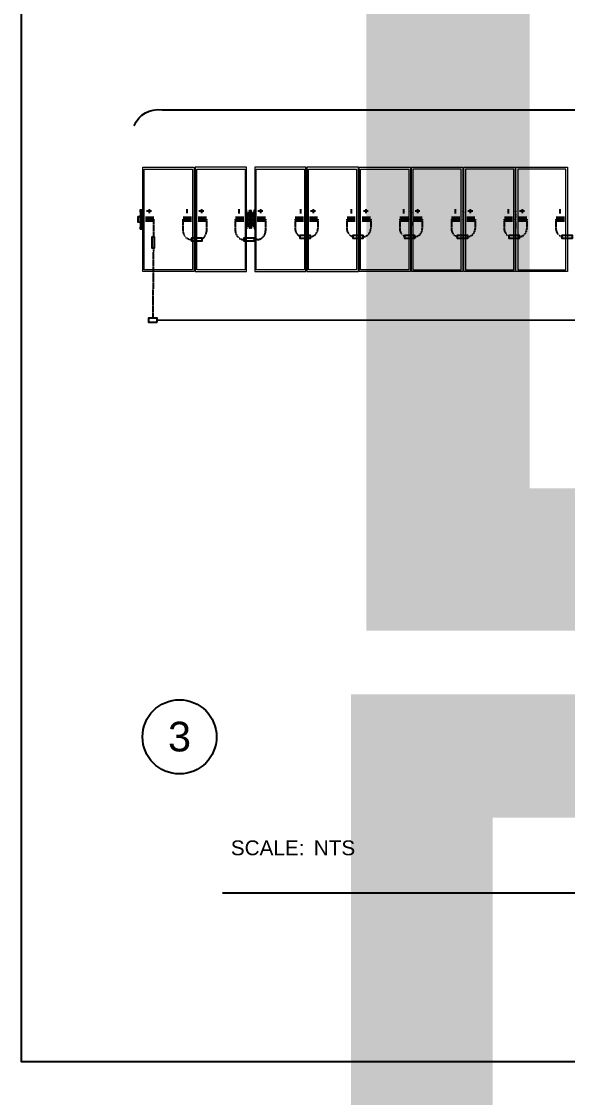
# Model space of a CAD drawing. Header units: feet. Extents: x -327 to 55127, y -297 to 4121.
# Drawn here: x 0 to 475, y 638 to 1574 of the extents above; entities that cross this region are included whole.
import ezdxf
from ezdxf.enums import TextEntityAlignment as Align
from ezdxf.lldxf.tags import DXFTag

# ---------------------------------------------------------------- set-up
doc = ezdxf.new("R2018")
doc.units = ezdxf.units.FT
doc.header["$MEASUREMENT"] = 0
doc.linetypes.add('HIDDEN', pattern=[0.375, 0.25, -0.125])
for name, color, linetype in [('E-DC HARNESS-POS', 10, 'DC HARNESS CABLE'), ('E-HARN-COMP', 8, 'Continuous'), ('E-TRNK-CABL-NEG', 6, 'HIDDEN'), ('E-TRUNK-CABLE-POS', 6, 'HIDDEN'), ('G-ANNO-TEXT', 1, 'Continuous'), ('Polarity-Text', 7, 'Continuous')]:
    doc.layers.add(name, color=color, linetype=linetype)
doc.styles.add('NEI-A', font='arial.ttf')
doc.styles.get("Standard").update_dxf_attribs({"font": 'arial.ttf'})
tags = doc.linetypes.add('DC HARNESS CABLE', pattern='A,0.5,-0.2,["DH",Standard,S=0.1,R=0,X=-0.1,Y=-0.05],-0.2', length=0.9).pattern_tags.tags
tags[6] = DXFTag(74, 10)

# ---------------------------------------------------------------- blocks, each defined once
blk = doc.blocks.new('A$Cc93f9aa1')
at = {"lineweight": 5}
for points in [[(0.0233, 0.4666), (0.2533, 0.4666), (0.2533, 0), (0.0233, 0)], [(0.2467, 0.4583), (0.2467, 0.0067), (0.03, 0.0067), (0.03, 0.4583)], [(0.4883, 0.4666), (0.2583, 0.4666), (0.2583, 0), (0.4883, 0)], [(0.4816, 0.4583), (0.4816, 0.0067), (0.265, 0.0067), (0.265, 0.4583)], [(0.525, 0.4666), (0.525, 0), (0.755, 0), (0.755, 0.4666)], [(0.5316, 0.4583), (0.7483, 0.4583), (0.7483, 0.0067), (0.5316, 0.0067)], [(0.7583, 0), (0.99, 0), (0.99, 0.4666), (0.7583, 0.4666)], [(0.7666, 0.0067), (0.7666, 0.4583), (0.9816, 0.4583), (0.9816, 0.0067)], [(1.2233, 0), (0.9933, 0), (0.9933, 0.4666), (1.2233, 0.4666)], [(1, 0.0067), (1, 0.4583), (1.2166, 0.4583), (1.2166, 0.0067)], [(1.4583, 0), (1.2283, 0), (1.2283, 0.4666), (1.4583, 0.4666)], [(1.4516, 0.4583), (1.2349, 0.4583), (1.2349, 0.0067), (1.4516, 0.0067)], [(1.4633, 0.4666), (1.6933, 0.4666), (1.6933, 0), (1.4633, 0)], [(1.6866, 0.4583), (1.4699, 0.4583), (1.4699, 0.0067), (1.6866, 0.0067)], [(1.6966, 0.4666), (1.9283, 0.4666), (1.9283, 0), (1.6966, 0)], [(1.9199, 0.4583), (1.7049, 0.4583), (1.7049, 0.0067), (1.9199, 0.0067)], [(0.02, 0.2433), (0.0183, 0.2433), (0.0183, 0.245), (0.02, 0.245)], [(0.4916, 0.2483), (0.49, 0.2467), (0.4916, 0.245), (0.4933, 0.2467)], [(0.4916, 0.2483), (0.49, 0.2483), (0.49, 0.2467), (0.49, 0.245), (0.4916, 0.245), (0.4933, 0.245), (0.4933, 0.2467), (0.4933, 0.2483)], [(0.4933, 0.2467), (0.4916, 0.2467)], [(0.4983, 0.2483), (0.4966, 0.25), (0.4983, 0.2483), (0.5, 0.2483)], [(0.5033, 0.2617), (0.5016, 0.2617)], [(0.5033, 0.2183), (0.5033, 0.2467), (0.5016, 0.2467), (0.5016, 0.2183)], [(0.5066, 0.2467), (0.5066, 0.2183), (0.5083, 0.2183), (0.5083, 0.2467)], [(0.51, 0.2617), (0.5083, 0.2617)], [(0.5116, 0.2667), (0.51, 0.2667), (0.51, 0.2583), (0.5116, 0.2583)], [(0.52, 0.245), (0.5216, 0.245), (0.5216, 0.2467), (0.5216, 0.2483), (0.52, 0.2483), (0.5183, 0.2483), (0.5183, 0.2467), (0.5183, 0.245)], [(0.52, 0.2483), (0.5183, 0.2467), (0.52, 0.245), (0.5216, 0.2467)], [(0.5216, 0.2467), (0.52, 0.2467)], [(0.5216, 0.2467), (0.52, 0.2467)], [(0.525, 0.245), (0.5233, 0.245)], [(0.9916, 0.275), (0.9916, 0.2733)], [(0.01, 0.22), (0.0117, 0.22), (0.0083, 0.22)], [(0.0133, 0.23), (0.015, 0.23), (0.0167, 0.22), (0.015, 0.22)], [(0.49, 0.235), (0.4883, 0.235)], [(0.49, 0.23), (0.4883, 0.23)], [(0.4916, 0.22), (0.49, 0.2183), (0.4916, 0.2167), (0.4933, 0.2183)], [(0.4916, 0.22), (0.49, 0.22), (0.49, 0.2183), (0.49, 0.2167), (0.4916, 0.2167), (0.4933, 0.2167), (0.4933, 0.2183), (0.4933, 0.22)], [(0.4933, 0.2183), (0.4916, 0.2183)], [(0.4933, 0.2183), (0.4916, 0.2183)], [(0.5016, 0.2367), (0.5, 0.2367)], [(0.5, 0.2267), (0.5, 0.23)], [(0.5033, 0.2033), (0.5016, 0.2033)], [(0.5033, 0.1967), (0.505, 0.1967), (0.505, 0.1983), (0.505, 0.2183), (0.5033, 0.2183)], [(0.505, 0.195), (0.5033, 0.195)], [(0.5083, 0.1967), (0.5066, 0.1967)], [(0.5083, 0.195), (0.5066, 0.195)], [(0.5116, 0.235), (0.51, 0.235), (0.51, 0.2383), (0.51, 0.2367), (0.5083, 0.2367), (0.51, 0.2367), (0.51, 0.235)], [(0.51, 0.2033), (0.5083, 0.2033)], [(0.5116, 0.2167), (0.51, 0.2167)], [(0.52, 0.22), (0.5183, 0.2183), (0.52, 0.2167), (0.5216, 0.2183)], [(0.5216, 0.2183), (0.52, 0.2183)], [(0.5216, 0.2183), (0.52, 0.2183)], [(0.5233, 0.2), (0.5216, 0.2), (0.5216, 0.2017), (0.5216, 0.2)], [(0.525, 0.235), (0.5233, 0.235)], [(0.5233, 0.23), (0.525, 0.23)], [(0.5233, 0.22), (0.525, 0.22)], [(0.7566, 0.235), (0.7566, 0.2333), (0.7583, 0.2333), (0.7583, 0.2317), (0.7566, 0.2317), (0.755, 0.2317), (0.755, 0.2333)], [(0.99, 0.235), (0.9916, 0.235), (0.9916, 0.2333), (0.9933, 0.2333), (0.9933, 0.2317), (0.9916, 0.2317), (0.99, 0.2317), (0.99, 0.2333)], [(1.225, 0.235), (1.2266, 0.235), (1.2266, 0.2317), (1.2233, 0.2317), (1.2233, 0.2333), (1.225, 0.2333)], [(1.4599, 0.235), (1.4616, 0.2333), (1.4616, 0.2317), (1.4583, 0.2317), (1.4583, 0.2333), (1.4599, 0.2333)], [(1.6949, 0.235), (1.6949, 0.2333), (1.6966, 0.2333), (1.6966, 0.2317), (1.6949, 0.2317), (1.6933, 0.2317), (1.6933, 0.2333)]]:
    blk.add_lwpolyline(points, close=True, dxfattribs=at)
for points in [[(0, 0.245), (0, 0.22)], [(0.0017, 0.2467), (0.005, 0.2467), (0.01, 0.2467), (0.0083, 0.2467), (0.01, 0.2467)], [(0.0017, 0.245), (0.0033, 0.245)], [(0.0033, 0.2383), (0.0033, 0.2433), (0.0033, 0.2233), (0.0033, 0.2283), (0.0033, 0.2267)], [(0.0067, 0.2433), (0.005, 0.2433), (0.005, 0.245), (0.0067, 0.245), (0.0067, 0.2467), (0.0083, 0.2467), (0.01, 0.2467), (0.0117, 0.2467), (0.0083, 0.2467), (0.0083, 0.245), (0.0067, 0.245), (0.005, 0.245), (0.005, 0.2433)], [(0.005, 0.245), (0.0067, 0.245)], [(0.0133, 0.2467), (0.0117, 0.2467), (0.01, 0.2467), (0.01, 0.245), (0.0083, 0.245), (0.0067, 0.245), (0.0083, 0.245), (0.0117, 0.245), (0.01, 0.245)], [(0.0083, 0.2467), (0.0083, 0.245)], [(0.0217, 0.27), (0.0217, 0.2733), (0.02, 0.27), (0.02, 0.2717), (0.0183, 0.2717), (0.0183, 0.2683), (0.0117, 0.2683), (0.0117, 0.2767), (0.0133, 0.2767)], [(0.0117, 0.2767), (0.0233, 0.2767)], [(0.0117, 0.25), (0.0117, 0.2467), (0.015, 0.2467), (0.015, 0.245), (0.0167, 0.245), (0.0183, 0.245), (0.0183, 0.2533), (0.0167, 0.25), (0.02, 0.2667), (0.02, 0.265), (0.0183, 0.265), (0.0117, 0.265), (0.0117, 0.2683)], [(0.0117, 0.265), (0.0117, 0.25), (0.015, 0.25), (0.015, 0.2467), (0.0167, 0.2467)], [(0.0117, 0.2467), (0.0117, 0.245), (0.0117, 0.2183)], [(0.0133, 0.245), (0.0117, 0.245), (0.0117, 0.2417), (0.0117, 0.2233), (0.0117, 0.22), (0.0133, 0.22)], [(0.0183, 0.2733), (0.0167, 0.2733), (0.0133, 0.2733), (0.015, 0.2733)], [(0.0167, 0.2717), (0.0133, 0.2717)], [(0.015, 0.245), (0.0133, 0.235), (0.0133, 0.2317)], [(0.0233, 0.2433), (0.02, 0.2433), (0.0217, 0.2433), (0.02, 0.2433), (0.0167, 0.235), (0.015, 0.235), (0.0133, 0.235)], [(0.015, 0.2317), (0.015, 0.235), (0.0167, 0.245), (0.0167, 0.2467), (0.0167, 0.25), (0.015, 0.25), (0.0183, 0.265)], [(0.0183, 0.25), (0.0167, 0.25), (0.015, 0.25)], [(0.015, 0.235), (0.0167, 0.235), (0.02, 0.2433), (0.02, 0.245), (0.02, 0.2433)], [(0.02, 0.255), (0.0183, 0.255), (0.0183, 0.2533), (0.02, 0.27), (0.02, 0.2683), (0.02, 0.265)], [(0.02, 0.2683), (0.0183, 0.2683)], [(0.0183, 0.2433), (0.02, 0.245), (0.0183, 0.245), (0.02, 0.245), (0.02, 0.2467)], [(0.0233, 0.2467), (0.02, 0.2467), (0.02, 0.255), (0.0217, 0.2733), (0.0233, 0.2733), (0.0233, 0.2717)], [(0.0233, 0.245), (0.02, 0.245), (0.0217, 0.245)], [(0.0217, 0.2733), (0.0217, 0.275), (0.0217, 0.2733)], [(0.0217, 0.2683), (0.0217, 0.2667)], [(0.4866, 0.255), (0.4866, 0.255)], [(0.4966, 0.255), (0.495, 0.255), (0.4933, 0.2533), (0.4933, 0.2517), (0.49, 0.2517), (0.49, 0.255), (0.4933, 0.255), (0.4883, 0.265), (0.49, 0.265), (0.4883, 0.2667), (0.49, 0.2667), (0.49, 0.27), (0.49, 0.275), (0.4883, 0.275)], [(0.4883, 0.255), (0.4883, 0.2567)], [(0.49, 0.255), (0.4883, 0.255), (0.4883, 0.2533), (0.4883, 0.255), (0.4883, 0.2533), (0.4883, 0.2517), (0.49, 0.2517), (0.49, 0.25), (0.4883, 0.25), (0.4883, 0.215), (0.49, 0.215), (0.49, 0.2133), (0.4933, 0.2133), (0.4933, 0.2117), (0.4933, 0.21), (0.495, 0.21), (0.49, 0.2), (0.4883, 0.2), (0.49, 0.2017)], [(0.4883, 0.25), (0.4883, 0.2517)], [(0.4883, 0.245), (0.49, 0.245)], [(0.49, 0.27), (0.49, 0.27)], [(0.49, 0.2667), (0.49, 0.2667)], [(0.49, 0.265), (0.495, 0.255), (0.4933, 0.255), (0.4933, 0.2533)], [(0.495, 0.245), (0.5, 0.245), (0.4983, 0.2467), (0.495, 0.2467), (0.4933, 0.2467), (0.4916, 0.2467), (0.4933, 0.2467), (0.4916, 0.2467), (0.4933, 0.2467), (0.4916, 0.2467), (0.4933, 0.2467), (0.4916, 0.2467), (0.4916, 0.245), (0.4933, 0.245), (0.4933, 0.2483), (0.4916, 0.2483), (0.4916, 0.2467)], [(0.4933, 0.215), (0.495, 0.215), (0.495, 0.2517), (0.4933, 0.2517), (0.495, 0.2517), (0.495, 0.255)], [(0.4933, 0.2517), (0.4933, 0.2517)], [(0.495, 0.2517), (0.495, 0.2517)], [(0.5, 0.2483), (0.4983, 0.2483), (0.4966, 0.25), (0.4983, 0.25), (0.4983, 0.2483), (0.5, 0.2483), (0.495, 0.2483)], [(0.4966, 0.2517), (0.4966, 0.25), (0.4966, 0.2617), (0.4966, 0.2667), (0.4966, 0.2583), (0.5, 0.2583), (0.5, 0.2667), (0.4983, 0.2667)], [(0.4966, 0.26), (0.4966, 0.25)], [(0.4966, 0.26), (0.4966, 0.26)], [(0.4966, 0.2583), (0.4966, 0.2567), (0.4966, 0.255), (0.5, 0.255), (0.5, 0.2583)], [(0.4966, 0.2567), (0.4966, 0.2517), (0.4966, 0.25), (0.5, 0.25), (0.5, 0.255)], [(0.4983, 0.2667), (0.4983, 0.2667)], [(0.5, 0.2717), (0.5, 0.2733), (0.5, 0.27), (0.5016, 0.27), (0.5033, 0.27), (0.5033, 0.2683), (0.505, 0.2683), (0.505, 0.2667)], [(0.5083, 0.2733), (0.5066, 0.2733), (0.5016, 0.2733), (0.5, 0.2733), (0.5016, 0.2733)], [(0.5033, 0.2717), (0.5016, 0.2717), (0.5, 0.2717), (0.5016, 0.2717), (0.5033, 0.27), (0.505, 0.27), (0.5033, 0.27), (0.505, 0.27), (0.5066, 0.27), (0.5083, 0.27), (0.5066, 0.27), (0.5083, 0.2717), (0.51, 0.2717), (0.5083, 0.2717), (0.5066, 0.2717)], [(0.5, 0.27), (0.5, 0.2617), (0.5, 0.2383), (0.5016, 0.2383)], [(0.5016, 0.27), (0.5, 0.27), (0.5016, 0.27), (0.5033, 0.27), (0.5016, 0.27), (0.5016, 0.2683), (0.5033, 0.2683), (0.505, 0.2683), (0.5066, 0.2683), (0.5083, 0.2683), (0.51, 0.2683)], [(0.5, 0.2667), (0.5016, 0.2667)], [(0.5016, 0.27), (0.5016, 0.27)], [(0.5016, 0.2467), (0.5016, 0.2683), (0.5033, 0.2683), (0.5033, 0.2467), (0.505, 0.2467), (0.505, 0.2183), (0.5066, 0.2183), (0.5066, 0.1967), (0.5083, 0.1967), (0.5083, 0.2183)], [(0.5033, 0.2667), (0.505, 0.2667), (0.505, 0.2467), (0.5066, 0.2467), (0.5066, 0.2683), (0.5083, 0.2683), (0.5083, 0.27), (0.51, 0.27), (0.51, 0.2733), (0.5083, 0.2733), (0.5083, 0.2717)], [(0.505, 0.27), (0.5066, 0.27), (0.5066, 0.2683), (0.5083, 0.2683), (0.5083, 0.2467)], [(0.5066, 0.27), (0.5083, 0.27), (0.51, 0.27), (0.5083, 0.27), (0.51, 0.27), (0.5116, 0.27)], [(0.5066, 0.2667), (0.5083, 0.2667)], [(0.5083, 0.2383), (0.51, 0.2383), (0.51, 0.2617), (0.51, 0.27)], [(0.51, 0.2667), (0.5116, 0.2667), (0.5133, 0.2617), (0.5133, 0.25), (0.5133, 0.2517)], [(0.51, 0.2483), (0.5116, 0.25), (0.5116, 0.2483), (0.5133, 0.25), (0.5133, 0.26)], [(0.51, 0.2583), (0.51, 0.255), (0.5116, 0.255), (0.5116, 0.2567), (0.5133, 0.2517), (0.5116, 0.25), (0.51, 0.25), (0.51, 0.255)], [(0.515, 0.25), (0.5133, 0.25), (0.5116, 0.2483), (0.5133, 0.2483), (0.5116, 0.2483), (0.51, 0.2483), (0.5116, 0.2483), (0.51, 0.2483), (0.51, 0.2467)], [(0.51, 0.245), (0.5166, 0.245)], [(0.5116, 0.2667), (0.5116, 0.2667)], [(0.52, 0.2617), (0.5133, 0.2583), (0.5133, 0.2567)], [(0.5133, 0.26), (0.5133, 0.26)], [(0.5183, 0.2583), (0.5133, 0.2533)], [(0.5183, 0.2133), (0.5216, 0.2133), (0.5216, 0.2117), (0.5233, 0.21), (0.5233, 0.2117), (0.525, 0.2117), (0.5233, 0.2117), (0.5233, 0.2133), (0.5216, 0.2133), (0.5216, 0.215), (0.5233, 0.215), (0.5233, 0.25), (0.5216, 0.25), (0.5216, 0.2517), (0.5216, 0.2533), (0.5233, 0.255), (0.5233, 0.2533), (0.525, 0.255), (0.5233, 0.2533), (0.5233, 0.2517), (0.5183, 0.2517), (0.5183, 0.2533), (0.5166, 0.2533), (0.515, 0.2517), (0.5133, 0.2517), (0.5183, 0.255), (0.5166, 0.2533), (0.5166, 0.2517), (0.5183, 0.2517), (0.5166, 0.2517), (0.5166, 0.215), (0.5183, 0.215)], [(0.5216, 0.265), (0.5183, 0.255), (0.52, 0.255), (0.5183, 0.2533), (0.5183, 0.255), (0.52, 0.255)], [(0.5216, 0.245), (0.52, 0.245), (0.5216, 0.2467), (0.5216, 0.2483), (0.5183, 0.2483), (0.5183, 0.2467), (0.52, 0.245)], [(0.5183, 0.2467), (0.52, 0.2467)], [(0.5233, 0.2567), (0.5233, 0.255), (0.52, 0.255), (0.5233, 0.265), (0.5216, 0.265), (0.5216, 0.2633), (0.5216, 0.265), (0.5233, 0.265), (0.525, 0.2667)], [(0.52, 0.2483), (0.5216, 0.2483)], [(0.52, 0.2467), (0.5216, 0.2467)], [(0.52, 0.2467), (0.5216, 0.2467)], [(0.52, 0.2467), (0.5216, 0.2467)], [(0.52, 0.2467), (0.5216, 0.2467)], [(0.52, 0.2467), (0.5216, 0.2467)], [(0.5216, 0.2633), (0.5216, 0.2667), (0.5233, 0.2667), (0.5233, 0.27), (0.5233, 0.275), (0.525, 0.275)], [(0.5233, 0.27), (0.5233, 0.27)], [(0.5233, 0.2667), (0.5233, 0.2667)], [(0.5233, 0.2517), (0.5233, 0.25)], [(0.525, 0.2467), (0.5233, 0.2467)], [(0.755, 0.2767), (0.7583, 0.2767)], [(0.755, 0.2467), (0.7583, 0.2467)], [(0.755, 0.245), (0.7583, 0.245), (0.76, 0.245)], [(0.7583, 0.245), (0.7583, 0.2433), (0.755, 0.2433)], [(0.7566, 0.27), (0.7566, 0.2733), (0.7566, 0.275), (0.7566, 0.2733), (0.7566, 0.2717), (0.7583, 0.2717), (0.7583, 0.27), (0.7583, 0.2683)], [(0.7566, 0.275), (0.7583, 0.275)], [(0.76, 0.255), (0.7583, 0.255), (0.7583, 0.2633), (0.7566, 0.2733)], [(0.76, 0.2467), (0.7583, 0.2467), (0.7583, 0.255)], [(0.99, 0.2767), (0.9933, 0.2767)], [(0.99, 0.2733), (0.99, 0.27)], [(0.99, 0.2467), (0.9933, 0.2467)], [(0.99, 0.245), (0.9933, 0.245), (0.995, 0.245)], [(0.9933, 0.245), (0.9933, 0.2433), (0.99, 0.2433)], [(0.995, 0.255), (0.9933, 0.255), (0.9933, 0.2567), (0.9916, 0.2633), (0.9916, 0.2733), (0.9916, 0.27), (0.9933, 0.2683)], [(0.995, 0.2467), (0.9933, 0.2467), (0.9933, 0.255)], [(1.2233, 0.2767), (1.2283, 0.2767)], [(1.2233, 0.2467), (1.2283, 0.2467)], [(1.2233, 0.245), (1.2283, 0.245), (1.2299, 0.245)], [(1.2233, 0.2433), (1.2266, 0.2433), (1.2283, 0.2433), (1.2283, 0.245)], [(1.225, 0.27), (1.225, 0.2733), (1.225, 0.275), (1.225, 0.2733), (1.2266, 0.2733), (1.2266, 0.27), (1.2283, 0.2683)], [(1.225, 0.275), (1.2266, 0.275)], [(1.2299, 0.255), (1.2283, 0.255), (1.2266, 0.2567), (1.2266, 0.2633), (1.225, 0.2733)], [(1.2299, 0.2467), (1.2283, 0.2467), (1.2283, 0.255)], [(1.4583, 0.2767), (1.4633, 0.2767)], [(1.4583, 0.2467), (1.4616, 0.2467)], [(1.4583, 0.245), (1.4616, 0.245), (1.4633, 0.245)], [(1.4583, 0.2433), (1.4616, 0.2433), (1.4633, 0.2433)], [(1.4616, 0.2683), (1.4616, 0.27), (1.4616, 0.2733), (1.4599, 0.2733), (1.4599, 0.275), (1.4616, 0.275)], [(1.4599, 0.275), (1.4599, 0.2733), (1.4599, 0.27)], [(1.4633, 0.255), (1.4616, 0.255), (1.4616, 0.2633), (1.4599, 0.2733)], [(1.4633, 0.2467), (1.4616, 0.2467), (1.4616, 0.255)], [(1.4616, 0.2433), (1.4616, 0.245)], [(1.6933, 0.2767), (1.6966, 0.2767)], [(1.6933, 0.2467), (1.6966, 0.2467)], [(1.6933, 0.245), (1.6966, 0.245), (1.6983, 0.245)], [(1.6966, 0.245), (1.6966, 0.2433), (1.6933, 0.2433)], [(1.6949, 0.2733), (1.6949, 0.275), (1.6949, 0.2733)], [(1.6966, 0.2683), (1.6966, 0.27), (1.6966, 0.2717), (1.6949, 0.2717), (1.6949, 0.2733), (1.6949, 0.27)], [(1.6983, 0.255), (1.6966, 0.255), (1.6966, 0.2567), (1.6949, 0.2633), (1.6949, 0.2733)], [(1.6983, 0.2467), (1.6966, 0.2467), (1.6966, 0.255)], [(0.0067, 0.2217), (0.005, 0.2217), (0.005, 0.22), (0.0067, 0.22), (0.0083, 0.2183), (0.0117, 0.2183), (0.01, 0.2183), (0.005, 0.2183), (0.0017, 0.2183)], [(0.0017, 0.22), (0.0033, 0.22)], [(0.005, 0.2383), (0.0033, 0.2383), (0.0033, 0.2283)], [(0.0033, 0.2367), (0.0033, 0.2383), (0.0033, 0.2367)], [(0.005, 0.2217), (0.005, 0.22), (0.0067, 0.22), (0.0083, 0.22), (0.0083, 0.2183), (0.0083, 0.22), (0.01, 0.22), (0.0083, 0.22), (0.0067, 0.22), (0.005, 0.22)], [(0.0133, 0.2183), (0.0117, 0.2183), (0.01, 0.22), (0.0083, 0.22)], [(0.0117, 0.1967), (0.0117, 0.2), (0.0183, 0.2), (0.02, 0.2), (0.0167, 0.215), (0.0167, 0.2167), (0.015, 0.2167), (0.0167, 0.2167), (0.0167, 0.215), (0.0167, 0.22), (0.0167, 0.2183), (0.015, 0.2183), (0.015, 0.22)], [(0.0117, 0.2167), (0.0117, 0.2183), (0.015, 0.2183), (0.015, 0.2167)], [(0.0183, 0.2), (0.015, 0.2167), (0.0117, 0.2167), (0.0117, 0.2)], [(0.0133, 0.1883), (0.0117, 0.1883), (0.0117, 0.1967), (0.0183, 0.1967), (0.0183, 0.195), (0.02, 0.195), (0.0217, 0.1917), (0.0217, 0.19)], [(0.0133, 0.1933), (0.0167, 0.1933)], [(0.02, 0.2233), (0.0167, 0.2317), (0.0167, 0.235), (0.015, 0.2333), (0.015, 0.2317), (0.0167, 0.23), (0.015, 0.23), (0.0167, 0.23), (0.02, 0.2217), (0.0217, 0.2217), (0.02, 0.2217), (0.02, 0.22), (0.0183, 0.2217)], [(0.0217, 0.1917), (0.02, 0.21), (0.02, 0.2117), (0.0183, 0.2117), (0.0183, 0.22), (0.0167, 0.22), (0.0183, 0.22), (0.0183, 0.2217), (0.02, 0.2217), (0.0233, 0.2217)], [(0.02, 0.1967), (0.02, 0.195), (0.0183, 0.2117), (0.0167, 0.215), (0.0183, 0.215)], [(0.0233, 0.22), (0.02, 0.22), (0.0217, 0.22), (0.02, 0.22), (0.02, 0.2217), (0.02, 0.22), (0.0183, 0.22), (0.02, 0.22), (0.02, 0.2183), (0.02, 0.21)], [(0.02, 0.22), (0.0183, 0.22)], [(0.02, 0.2), (0.02, 0.1967), (0.0183, 0.1967)], [(0.0233, 0.2317), (0.02, 0.2317), (0.02, 0.2333), (0.0217, 0.2333), (0.0217, 0.235), (0.0233, 0.2333)], [(0.0233, 0.2183), (0.02, 0.2183)], [(0.0217, 0.1983), (0.0217, 0.1967)], [(0.0217, 0.195), (0.0217, 0.1917), (0.0233, 0.1917)], [(0.0233, 0.1933), (0.0233, 0.1917), (0.0217, 0.1917), (0.0217, 0.19), (0.0233, 0.19)], [(0.4866, 0.21), (0.4866, 0.21)], [(0.4883, 0.22), (0.49, 0.22)], [(0.4883, 0.2133), (0.4883, 0.215)], [(0.4883, 0.21), (0.4883, 0.2117), (0.4883, 0.2133), (0.49, 0.2133), (0.49, 0.21), (0.4933, 0.21), (0.4883, 0.2)], [(0.49, 0.21), (0.49, 0.2117), (0.4883, 0.2117)], [(0.49, 0.1967), (0.49, 0.1983), (0.4883, 0.1983)], [(0.49, 0.195), (0.49, 0.19), (0.4883, 0.19)], [(0.49, 0.1983), (0.49, 0.1983)], [(0.4933, 0.22), (0.4916, 0.22)], [(0.4916, 0.2183), (0.4916, 0.22)], [(0.4916, 0.2183), (0.4933, 0.2183)], [(0.4916, 0.2183), (0.4933, 0.2183)], [(0.4916, 0.2183), (0.4933, 0.2183)], [(0.4916, 0.2183), (0.4933, 0.2183)], [(0.4916, 0.2183), (0.4916, 0.2167), (0.4933, 0.2167)], [(0.4916, 0.2183), (0.4933, 0.2183)], [(0.4933, 0.2183), (0.4933, 0.22)], [(0.4933, 0.2183), (0.4933, 0.2167)], [(0.4933, 0.215), (0.4933, 0.215)], [(0.4933, 0.2117), (0.495, 0.2117), (0.495, 0.21), (0.495, 0.2133), (0.4933, 0.2133)], [(0.5016, 0.23), (0.5, 0.23), (0.5016, 0.23), (0.5, 0.23), (0.5016, 0.23), (0.495, 0.23), (0.495, 0.235), (0.5016, 0.235), (0.5, 0.235), (0.5, 0.2367), (0.5, 0.2383), (0.5, 0.235)], [(0.495, 0.235), (0.4966, 0.235)], [(0.495, 0.2183), (0.4983, 0.2183), (0.5, 0.22), (0.495, 0.22)], [(0.5, 0.2167), (0.4983, 0.2167), (0.4966, 0.215), (0.4983, 0.2167), (0.4983, 0.215), (0.4966, 0.215), (0.4983, 0.2167), (0.5, 0.2167), (0.4983, 0.2167), (0.5, 0.2167), (0.495, 0.2167)], [(0.495, 0.215), (0.495, 0.215)], [(0.495, 0.21), (0.4966, 0.21)], [(0.4966, 0.2133), (0.4966, 0.215), (0.4966, 0.1983), (0.4966, 0.2067), (0.5, 0.2067), (0.5, 0.21)], [(0.4966, 0.2083), (0.4966, 0.215), (0.5, 0.215), (0.5, 0.2117), (0.5, 0.21), (0.4966, 0.21), (0.4966, 0.2083), (0.4966, 0.2067)], [(0.4966, 0.205), (0.4966, 0.215)], [(0.4966, 0.205), (0.4966, 0.205)], [(0.4983, 0.1983), (0.5, 0.1983), (0.5, 0.2067)], [(0.5016, 0.2267), (0.5, 0.2267), (0.5, 0.2033), (0.5, 0.195)], [(0.5, 0.1983), (0.5016, 0.1983)], [(0.5083, 0.1933), (0.51, 0.1933), (0.5083, 0.1933), (0.5033, 0.1933), (0.5, 0.1933), (0.5016, 0.1933), (0.5016, 0.195), (0.5016, 0.1967), (0.5, 0.195), (0.5016, 0.195)], [(0.5016, 0.1967), (0.5016, 0.195), (0.5, 0.195), (0.5, 0.1933)], [(0.5, 0.1933), (0.5016, 0.1933), (0.5, 0.1933)], [(0.5066, 0.195), (0.5066, 0.1967), (0.505, 0.1967), (0.5033, 0.1967), (0.5016, 0.1967), (0.5016, 0.2183)], [(0.505, 0.1933), (0.5033, 0.1933), (0.5016, 0.1933), (0.5033, 0.195), (0.505, 0.195), (0.5033, 0.195), (0.5033, 0.1967)], [(0.5016, 0.195), (0.5033, 0.195), (0.5016, 0.195)], [(0.5033, 0.1983), (0.505, 0.1983)], [(0.5066, 0.1983), (0.5083, 0.1983)], [(0.5083, 0.1967), (0.51, 0.195), (0.51, 0.1933), (0.5083, 0.1933), (0.5066, 0.195), (0.5083, 0.195), (0.5083, 0.1967), (0.5083, 0.195), (0.51, 0.195), (0.5083, 0.195), (0.5083, 0.1933), (0.51, 0.1933)], [(0.5066, 0.195), (0.5083, 0.195), (0.5066, 0.195)], [(0.5083, 0.235), (0.5166, 0.235), (0.5166, 0.23), (0.5083, 0.23), (0.51, 0.23), (0.5116, 0.23), (0.51, 0.23)], [(0.5083, 0.23), (0.51, 0.23), (0.51, 0.2267), (0.51, 0.23), (0.5116, 0.23)], [(0.5083, 0.2267), (0.51, 0.2267)], [(0.51, 0.2033), (0.51, 0.2267)], [(0.5166, 0.22), (0.51, 0.22)], [(0.5133, 0.2133), (0.5133, 0.215), (0.51, 0.215), (0.51, 0.2117), (0.51, 0.21), (0.5116, 0.21), (0.5116, 0.2083), (0.5133, 0.2133), (0.5133, 0.215), (0.5133, 0.205), (0.5133, 0.215), (0.5116, 0.2167), (0.5133, 0.2167), (0.5116, 0.2167), (0.51, 0.2167), (0.51, 0.2183)], [(0.51, 0.21), (0.51, 0.2067), (0.5116, 0.2067), (0.5116, 0.1983), (0.51, 0.1983), (0.51, 0.2067)], [(0.51, 0.1983), (0.5116, 0.1983), (0.5133, 0.205)], [(0.51, 0.2033), (0.51, 0.195)], [(0.51, 0.195), (0.5116, 0.195)], [(0.5116, 0.2167), (0.5133, 0.215), (0.5116, 0.2167), (0.5116, 0.215)], [(0.52, 0.21), (0.5183, 0.2117), (0.5166, 0.2117), (0.515, 0.2133), (0.5133, 0.2133), (0.5183, 0.21), (0.5183, 0.2117), (0.5183, 0.2133), (0.5166, 0.2133), (0.5166, 0.2117), (0.5183, 0.21), (0.52, 0.21), (0.5183, 0.21), (0.5216, 0.2)], [(0.5183, 0.2067), (0.5133, 0.2117)], [(0.52, 0.2033), (0.5133, 0.2067), (0.5133, 0.2083)], [(0.5133, 0.205), (0.5133, 0.205)], [(0.5166, 0.215), (0.5166, 0.215)], [(0.52, 0.22), (0.5183, 0.22), (0.5183, 0.2183), (0.52, 0.2167), (0.5183, 0.2167), (0.5183, 0.2183), (0.5183, 0.22), (0.52, 0.22), (0.5216, 0.22), (0.5216, 0.2183), (0.5216, 0.2167), (0.52, 0.2167), (0.5216, 0.2183), (0.5216, 0.22), (0.52, 0.22), (0.5216, 0.22)], [(0.5183, 0.215), (0.5183, 0.215)], [(0.52, 0.2183), (0.5216, 0.2183)], [(0.52, 0.2183), (0.5216, 0.2183)], [(0.52, 0.2183), (0.5216, 0.2183)], [(0.52, 0.2183), (0.5216, 0.2183)], [(0.52, 0.2183), (0.5216, 0.2183)], [(0.5233, 0.2117), (0.5233, 0.21), (0.52, 0.21), (0.5233, 0.2)], [(0.5216, 0.2017), (0.5216, 0.1983), (0.5233, 0.1983), (0.5233, 0.1967)], [(0.5233, 0.2183), (0.525, 0.2183)], [(0.5233, 0.215), (0.5233, 0.2133)], [(0.525, 0.2), (0.5233, 0.2017)], [(0.5233, 0.1983), (0.525, 0.1983)], [(0.5233, 0.1983), (0.5233, 0.1983)], [(0.5233, 0.195), (0.5233, 0.19), (0.525, 0.19)], [(0.5233, 0.195), (0.5233, 0.195)], [(0.525, 0.21), (0.525, 0.21)], [(0.755, 0.2217), (0.7583, 0.2217), (0.7583, 0.22)], [(0.755, 0.22), (0.7583, 0.22), (0.76, 0.22)], [(0.7583, 0.2183), (0.755, 0.2183)], [(0.76, 0.2183), (0.7583, 0.2183), (0.7583, 0.21), (0.7566, 0.2), (0.7566, 0.1917), (0.7583, 0.1917)], [(0.7583, 0.1967), (0.7583, 0.195), (0.7583, 0.1933), (0.7566, 0.1933), (0.7566, 0.19), (0.7583, 0.19)], [(0.7566, 0.195), (0.7566, 0.1917), (0.7566, 0.19)], [(0.99, 0.2217), (0.9933, 0.2217), (0.9933, 0.22)], [(0.99, 0.22), (0.9933, 0.22), (0.995, 0.22)], [(0.9933, 0.2183), (0.99, 0.2183)], [(0.99, 0.195), (0.99, 0.1917)], [(0.9916, 0.1917), (0.9916, 0.2), (0.9933, 0.21), (0.9933, 0.2183), (0.995, 0.2183)], [(0.9933, 0.1967), (0.9916, 0.195), (0.9916, 0.19), (0.9916, 0.1917), (0.9933, 0.1917)], [(1.2233, 0.2217), (1.2266, 0.2217), (1.2283, 0.2217), (1.2283, 0.22)], [(1.2233, 0.22), (1.2283, 0.22), (1.2299, 0.22)], [(1.2283, 0.2183), (1.2233, 0.2183)], [(1.2299, 0.2183), (1.2283, 0.2183), (1.2283, 0.21), (1.2266, 0.2), (1.225, 0.1933), (1.225, 0.1917), (1.2266, 0.1917)], [(1.2283, 0.1967), (1.2266, 0.195), (1.2266, 0.1917), (1.225, 0.1917), (1.225, 0.19), (1.225, 0.1917), (1.225, 0.195)], [(1.4583, 0.2217), (1.4633, 0.2217), (1.4616, 0.2217), (1.4616, 0.22)], [(1.4633, 0.22), (1.4616, 0.22), (1.4583, 0.22)], [(1.4616, 0.2183), (1.4583, 0.2183)], [(1.4633, 0.21), (1.4616, 0.21), (1.4616, 0.2), (1.4599, 0.1933), (1.4599, 0.1917), (1.4616, 0.1917)], [(1.4616, 0.1967), (1.4616, 0.195), (1.4616, 0.1933), (1.4599, 0.1917), (1.4599, 0.19), (1.4616, 0.19)], [(1.4599, 0.195), (1.4599, 0.1917), (1.4599, 0.19)], [(1.4616, 0.21), (1.4616, 0.2183), (1.4633, 0.2183)], [(1.6933, 0.2217), (1.6966, 0.2217), (1.6966, 0.22)], [(1.6933, 0.22), (1.6966, 0.22), (1.6983, 0.22)], [(1.6966, 0.2183), (1.6933, 0.2183)], [(1.6983, 0.2183), (1.6966, 0.2183), (1.6966, 0.21), (1.6949, 0.2), (1.6949, 0.1917), (1.6966, 0.1917)], [(1.6949, 0.19), (1.6949, 0.1933), (1.6966, 0.1933), (1.6966, 0.195), (1.6966, 0.1967)], [(1.6949, 0.195), (1.6949, 0.1917), (1.6949, 0.19), (1.6966, 0.19)], [(0.0233, 0.1883), (0.0117, 0.1883)], [(0.0183, 0.1917), (0.0167, 0.1917), (0.0133, 0.1917), (0.015, 0.1917)], [(0.755, 0.1883), (0.7583, 0.1883)], [(0.99, 0.1883), (0.9933, 0.1883)], [(0.9916, 0.19), (0.9933, 0.19)], [(1.2233, 0.1883), (1.2283, 0.1883)], [(1.4583, 0.1883), (1.4633, 0.1883)], [(1.6933, 0.1883), (1.6966, 0.1883)]]:
    blk.add_lwpolyline(points, dxfattribs=at)
at = {"color": 8, "lineweight": 5, "true_color": 0x808080}
for points in [[(0.0017, 0.2467), (0.0017, 0.2183)], [(0.0083, 0.245), (0.01, 0.245)], [(0.0117, 0.2767), (0.0233, 0.2767)], [(0.02, 0.255), (0.0233, 0.255)], [(0.0233, 0.275), (0.0217, 0.275)], [(0.0233, 0.265), (0.0217, 0.2733)], [(0.4883, 0.2667), (0.49, 0.2667)], [(0.4883, 0.2567), (0.49, 0.2567)], [(0.4883, 0.2567), (0.4883, 0.2567)], [(0.49, 0.2483), (0.49, 0.25)], [(0.49, 0.22), (0.49, 0.245)], [(0.4933, 0.2517), (0.4933, 0.2483)], [(0.4933, 0.245), (0.4933, 0.22)], [(0.5, 0.27), (0.5, 0.2617)], [(0.5016, 0.2617), (0.5016, 0.2383), (0.5016, 0.235), (0.5, 0.235)], [(0.5, 0.2583), (0.5016, 0.2583)], [(0.5, 0.255), (0.5016, 0.255)], [(0.5, 0.25), (0.5016, 0.25)], [(0.5016, 0.2717), (0.5016, 0.2733)], [(0.5016, 0.2717), (0.5016, 0.2717)], [(0.5016, 0.27), (0.5033, 0.27)], [(0.5083, 0.2733), (0.5083, 0.2717)], [(0.5083, 0.2717), (0.5083, 0.2717)], [(0.5083, 0.27), (0.51, 0.27)], [(0.5083, 0.2617), (0.5083, 0.2383), (0.5083, 0.235), (0.51, 0.235)], [(0.51, 0.2617), (0.51, 0.27)], [(0.51, 0.2583), (0.5116, 0.2583)], [(0.51, 0.255), (0.5116, 0.255)], [(0.51, 0.25), (0.5116, 0.25)], [(0.52, 0.26), (0.5183, 0.2583), (0.5166, 0.2583), (0.515, 0.2567), (0.5133, 0.255)], [(0.5183, 0.2483), (0.5183, 0.2517)], [(0.5183, 0.22), (0.5183, 0.245)], [(0.5216, 0.25), (0.5216, 0.2483)], [(0.5216, 0.245), (0.5216, 0.22)], [(0.525, 0.2567), (0.5233, 0.2567)], [(0.525, 0.2567), (0.525, 0.2567)], [(0.755, 0.2767), (0.7583, 0.2767)], [(0.7566, 0.2733), (0.755, 0.2583)], [(0.755, 0.2683), (0.755, 0.27)], [(0.755, 0.255), (0.7583, 0.255)], [(0.7583, 0.2733), (0.7583, 0.275), (0.7566, 0.275)], [(0.7566, 0.2733), (0.7566, 0.2733)], [(0.7583, 0.2617), (0.7583, 0.27), (0.76, 0.27)], [(0.7583, 0.2667), (0.7583, 0.2683)], [(0.99, 0.2767), (0.9933, 0.2767)], [(0.99, 0.2733), (0.99, 0.2733)], [(0.9916, 0.2733), (0.99, 0.2583)], [(0.9933, 0.2617), (0.9933, 0.2683), (0.9916, 0.27), (0.99, 0.27), (0.9916, 0.27), (0.9933, 0.27)], [(0.99, 0.2683), (0.99, 0.27)], [(0.99, 0.255), (0.9933, 0.255)], [(0.9933, 0.2733), (0.9916, 0.275)], [(0.9933, 0.2667), (0.9933, 0.2683), (0.995, 0.2683)], [(1.2233, 0.2767), (1.2283, 0.2767)], [(1.225, 0.2733), (1.2233, 0.2583)], [(1.2233, 0.2683), (1.2233, 0.27)], [(1.2233, 0.255), (1.2283, 0.255)], [(1.2283, 0.2733), (1.2266, 0.2733), (1.2266, 0.275), (1.225, 0.275)], [(1.225, 0.2733), (1.225, 0.2733)], [(1.2283, 0.27), (1.2266, 0.27), (1.2266, 0.2683), (1.2283, 0.2617)], [(1.2283, 0.2667), (1.2283, 0.2683), (1.2299, 0.2683)], [(1.4583, 0.2767), (1.4633, 0.2767)], [(1.4599, 0.2733), (1.4583, 0.2583)], [(1.4583, 0.2717), (1.4583, 0.2717)], [(1.4583, 0.2683), (1.4583, 0.27), (1.4599, 0.27)], [(1.4583, 0.255), (1.4616, 0.255)], [(1.4633, 0.2733), (1.4616, 0.2733), (1.4616, 0.275), (1.4599, 0.275)], [(1.4599, 0.2733), (1.4599, 0.2733)], [(1.4633, 0.27), (1.4616, 0.27), (1.4616, 0.2683), (1.4633, 0.2617)], [(1.4633, 0.2683), (1.4616, 0.2683), (1.4616, 0.2667), (1.4633, 0.2667)], [(1.6933, 0.2767), (1.6966, 0.2767)], [(1.6949, 0.2733), (1.6933, 0.2583)], [(1.6933, 0.2683), (1.6933, 0.27)], [(1.6933, 0.255), (1.6966, 0.255)], [(1.6966, 0.2733), (1.6966, 0.275), (1.6949, 0.275)], [(1.6949, 0.2733), (1.6949, 0.2733)], [(1.6966, 0.2617), (1.6966, 0.27), (1.6983, 0.27)], [(1.6966, 0.2667), (1.6966, 0.2683)], [(0.01, 0.22), (0.0083, 0.22)], [(0.0233, 0.21), (0.02, 0.21)], [(0.0217, 0.1917), (0.0217, 0.1933), (0.0233, 0.2)], [(0.4883, 0.2083), (0.4883, 0.21)], [(0.4883, 0.2083), (0.4883, 0.2083)], [(0.49, 0.1967), (0.4883, 0.1967)], [(0.49, 0.195), (0.4883, 0.195)], [(0.49, 0.215), (0.49, 0.2167)], [(0.4933, 0.2167), (0.4933, 0.215)], [(0.5016, 0.2033), (0.5016, 0.23), (0.5, 0.23)], [(0.5, 0.215), (0.5016, 0.215)], [(0.5, 0.2117), (0.5016, 0.2117)], [(0.5, 0.2067), (0.5016, 0.2067)], [(0.5, 0.2033), (0.5, 0.195)], [(0.5016, 0.195), (0.5033, 0.195), (0.5016, 0.195), (0.5033, 0.195), (0.505, 0.195)], [(0.5016, 0.1933), (0.5016, 0.1933)], [(0.5016, 0.1933), (0.5033, 0.1933)], [(0.5033, 0.1967), (0.505, 0.1967)], [(0.5066, 0.195), (0.5083, 0.195), (0.51, 0.195), (0.5083, 0.195), (0.51, 0.195), (0.51, 0.2033)], [(0.5066, 0.1967), (0.5083, 0.1967)], [(0.5083, 0.2033), (0.5083, 0.2267), (0.5083, 0.23), (0.51, 0.23)], [(0.5083, 0.1933), (0.5083, 0.1933)], [(0.5083, 0.1933), (0.51, 0.1933)], [(0.51, 0.215), (0.5116, 0.215)], [(0.51, 0.2117), (0.5116, 0.2117)], [(0.51, 0.2067), (0.5116, 0.2067)], [(0.5133, 0.21), (0.515, 0.2083), (0.5166, 0.2083), (0.5183, 0.2067), (0.52, 0.205)], [(0.5183, 0.215), (0.5183, 0.2167)], [(0.5216, 0.2167), (0.5216, 0.215)], [(0.5233, 0.21), (0.525, 0.2083)], [(0.525, 0.1983), (0.5233, 0.1983), (0.525, 0.1983)], [(0.5233, 0.1967), (0.525, 0.1967)], [(0.5233, 0.195), (0.525, 0.195)], [(0.525, 0.2083), (0.525, 0.2083)], [(0.7583, 0.21), (0.755, 0.21)], [(0.755, 0.2067), (0.7566, 0.1917)], [(0.755, 0.1967), (0.755, 0.195), (0.7566, 0.195)], [(0.7583, 0.2033), (0.7583, 0.195), (0.76, 0.195)], [(0.76, 0.1967), (0.7583, 0.1967), (0.7583, 0.1983)], [(0.9933, 0.21), (0.99, 0.21)], [(0.99, 0.2067), (0.9916, 0.1917)], [(0.9933, 0.195), (0.9916, 0.195), (0.99, 0.195), (0.99, 0.1967)], [(0.9933, 0.2033), (0.9933, 0.1967), (0.9916, 0.195)], [(0.9933, 0.1967), (0.9933, 0.1983)], [(1.2283, 0.21), (1.2233, 0.21)], [(1.2233, 0.2067), (1.225, 0.1917)], [(1.2233, 0.1967), (1.2233, 0.195), (1.225, 0.195)], [(1.2283, 0.195), (1.2266, 0.195), (1.2266, 0.1967), (1.2283, 0.2033)], [(1.2299, 0.1967), (1.2283, 0.1967), (1.2283, 0.1983)], [(1.4616, 0.21), (1.4583, 0.21)], [(1.4583, 0.2067), (1.4599, 0.1917)], [(1.4583, 0.1967), (1.4583, 0.195), (1.4599, 0.195)], [(1.4633, 0.195), (1.4616, 0.195), (1.4616, 0.1967), (1.4633, 0.2033)], [(1.4633, 0.1967), (1.4616, 0.1967), (1.4616, 0.1983), (1.4633, 0.1983)], [(1.6966, 0.21), (1.6933, 0.21)], [(1.6933, 0.2067), (1.6949, 0.1917)], [(1.6933, 0.1967), (1.6933, 0.195), (1.6949, 0.195)], [(1.6966, 0.2033), (1.6966, 0.195), (1.6983, 0.195)], [(1.6983, 0.1967), (1.6966, 0.1967), (1.6966, 0.1983)], [(0.0117, 0.1883), (0.0233, 0.1883)], [(0.0217, 0.19), (0.0233, 0.19)], [(0.755, 0.1883), (0.7583, 0.1883)], [(0.7566, 0.19), (0.7583, 0.19), (0.7583, 0.1917)], [(0.7566, 0.1917), (0.7566, 0.1917)], [(0.99, 0.1917), (0.99, 0.1917)], [(0.99, 0.1883), (0.9933, 0.1883)], [(0.9916, 0.19), (0.9916, 0.1917), (0.9933, 0.1917)], [(1.2233, 0.1883), (1.2283, 0.1883)], [(1.225, 0.19), (1.2266, 0.19), (1.2266, 0.1917), (1.2283, 0.1917)], [(1.225, 0.1917), (1.225, 0.1917)], [(1.4583, 0.1883), (1.4633, 0.1883)], [(1.4599, 0.19), (1.4616, 0.19), (1.4616, 0.1917), (1.4633, 0.1917)], [(1.4599, 0.1917), (1.4599, 0.1917)], [(1.6933, 0.1883), (1.6966, 0.1883)], [(1.6949, 0.19), (1.6966, 0.1917)], [(1.6949, 0.1917), (1.6949, 0.1917)]]:
    blk.add_lwpolyline(points, dxfattribs=at)
for points in [[(0.4883, 0.27), (0.49, 0.27)], [(0.5033, 0.27), (0.5016, 0.27)], [(0.505, 0.27), (0.5033, 0.27)], [(0.5083, 0.27), (0.5066, 0.27)], [(0.51, 0.27), (0.5083, 0.27)], [(0.525, 0.27), (0.5233, 0.27)], [(0.525, 0.2667), (0.5233, 0.2667)], [(0.7566, 0.27), (0.755, 0.27)], [(1.225, 0.27), (1.2233, 0.27)], [(1.6949, 0.27), (1.6933, 0.27)], [(0.49, 0.1983), (0.4883, 0.1983)], [(0.5033, 0.2367), (0.5016, 0.2367)], [(0.5033, 0.2283), (0.5016, 0.2283)], [(0.51, 0.2367), (0.5083, 0.2367)], [(0.51, 0.2283), (0.5083, 0.2283)]]:
    blk.add_lwpolyline(points, close=True, dxfattribs=at)
blk = doc.blocks.new('DETAIL_TITLE')
blk.add_circle((0.5923, -0.5126), 0.25)
at = {"style": 'NEI-A', "flags": 8}
blk.add_attdef('#', text='', height=0.2, dxfattribs=at).set_placement((0.5922, -0.5109), align=Align.MIDDLE_CENTER)
at = {"lineweight": 30, "flags": 104}
blk.add_attdef('DETAIL_TITLE', text='', height=0.2, dxfattribs=at).set_placement((0.9099, -0.5251), align=Align.BOTTOM_LEFT)
at = {"style": 'NEI-A'}
for tag, p in [('SCALE:', (0.9386, -0.7379)), ('1"_=_', (1.5474, -0.7379))]:
    blk.add_attdef(tag, text='', height=0.1, dxfattribs=at).set_placement(p, align=Align.BOTTOM_LEFT)

msp = doc.modelspace()

# ---------------------------------------------------------------- linework, layer by layer
msp.add_lwpolyline([(0, 4121.03), (4102.45, 4121.03), (4102.45, 669.44), (0, 669.44)], close=True)
at = {"layer": 'E-DC HARNESS-POS', "ltscale": 0.5}
msp.add_lwpolyline([(117.92, 1314.39), (1985.19, 1314.75)], dxfattribs=at)
at = {"layer": 'E-HARN-COMP', "const_width": 5}
for points in [[(107.73, 1402.09), (115.18, 1402.09)], [(140.48, 1402.09), (147.94, 1402.09)], [(153.55, 1402.04), (161, 1402.04)], [(186.03, 1402.04), (193.49, 1402.04)], [(204.96, 1402.04), (212.42, 1402.04)], [(238.11, 1402.04), (245.56, 1402.04)], [(250.37, 1402.04), (257.83, 1402.04)], [(283.13, 1402.04), (290.58, 1402.04)], [(296.37, 1402.04), (303.83, 1402.04)], [(329.13, 1402.04), (336.58, 1402.04)], [(341.3, 1402.04), (348.75, 1402.04)], [(374.05, 1402.04), (381.51, 1402.04)], [(387.26, 1402.04), (394.71, 1402.04)], [(420.02, 1402.04), (427.47, 1402.04)], [(432.27, 1402.04), (439.72, 1402.04)], [(465.03, 1402.04), (472.48, 1402.04)]]:
    msp.add_lwpolyline(points, dxfattribs=at)
at = {"layer": 'E-HARN-COMP'}
for points in [[(115.8, 1381.9), (115.8, 1386.46), (113.47, 1386.46), (113.47, 1381.9)], [(152.52, 1385.62), (147.96, 1385.62), (147.96, 1383.29), (152.52, 1383.29)], [(152.52, 1383.29), (157.09, 1383.29), (157.09, 1385.62), (152.52, 1385.62)], [(198.07, 1385.56), (193.51, 1385.56), (193.51, 1383.23), (198.07, 1383.23)], [(198.07, 1383.23), (202.64, 1383.23), (202.64, 1385.56), (198.07, 1385.56)], [(246.79, 1387.95), (242.23, 1387.95), (242.23, 1385.63), (246.79, 1385.63)], [(246.79, 1385.63), (251.35, 1385.63), (251.35, 1387.95), (246.79, 1387.95)], [(292.79, 1387.95), (288.23, 1387.95), (288.23, 1385.63), (292.79, 1385.63)], [(292.79, 1385.63), (297.35, 1385.63), (297.35, 1387.95), (292.79, 1387.95)], [(337.71, 1387.95), (333.15, 1387.95), (333.15, 1385.63), (337.71, 1385.63)], [(337.71, 1385.63), (342.28, 1385.63), (342.28, 1387.95), (337.71, 1387.95)], [(383.68, 1387.95), (379.11, 1387.95), (379.11, 1385.63), (383.68, 1385.63)], [(383.68, 1385.63), (388.24, 1385.63), (388.24, 1387.95), (383.68, 1387.95)], [(428.69, 1387.95), (424.12, 1387.95), (424.12, 1385.63), (428.69, 1385.63)], [(428.69, 1385.63), (433.25, 1385.63), (433.25, 1387.95), (428.69, 1387.95)], [(474.79, 1387.95), (470.22, 1387.95), (470.22, 1385.63), (474.79, 1385.63)], [(474.79, 1385.63), (479.35, 1385.63), (479.35, 1387.95), (474.79, 1387.95)], [(113.47, 1381.9), (113.47, 1377.33), (115.8, 1377.33), (115.8, 1381.9)]]:
    msp.add_lwpolyline(points, dxfattribs=at)
msp.add_lwpolyline([(117.92, 1312.59), (117.92, 1316.2), (110.46, 1316.2), (110.46, 1312.59)], close=True, dxfattribs=at)
at = {"layer": 'E-TRNK-CABL-NEG', "ltscale": 0.1}
for points in [[(140.48, 1402.09), (140.48, 1392.13, 0.404462), (147.97, 1384.39)], [(186.03, 1402.04), (186.03, 1392.08, 0.404462), (193.52, 1384.34)], [(238.11, 1402.04), (238.11, 1393.8, 0.294061), (242.23, 1387.41, 0.294061)], [(283.13, 1402.04), (283.13, 1393.8, 0.334879), (288.23, 1387.05, 0.334879)], [(329.13, 1402.04), (329.13, 1393.8, 0.289984), (333.15, 1387.45, 0.289984)], [(374.05, 1402.04), (374.05, 1393.8, 0.333388), (379.11, 1387.06, 0.333388)], [(420.02, 1402.04), (420.02, 1393.8, 0.293541), (424.12, 1387.41, 0.293541)], [(465.03, 1402.04), (465.03, 1393.8, 0.338726), (470.21, 1387.02, 0.338726)]]:
    msp.add_lwpolyline(points, format="xyb", dxfattribs=at)
at = {"layer": 'E-TRUNK-CABLE-POS', "ltscale": 0.1}
for points in [[(114.96, 1402.27), (114.82, 1386.46)], [(114.74, 1377.33), (114.19, 1316.2)]]:
    msp.add_lwpolyline(points, dxfattribs=at)
for points in [[(161, 1402.04), (161, 1391.45, -0.187892), (157.09, 1384.45, -0.391396)], [(212.42, 1402.04), (212.42, 1392.08, -0.404462), (204.94, 1384.34), (202.64, 1384.34)], [(257.83, 1402.04), (257.83, 1393.8, -0.391396), (251.35, 1386.8, -0.391396)], [(303.83, 1402.04), (303.83, 1393.8, -0.391396), (297.35, 1386.8, -0.391396)], [(348.75, 1402.04), (348.75, 1393.8, -0.391396), (342.28, 1386.8, -0.391396)], [(394.71, 1402.04), (394.71, 1393.8, -0.391396), (388.24, 1386.8, -0.391396)], [(439.72, 1402.04), (439.72, 1393.8, -0.391396), (433.25, 1386.8, -0.391396)]]:
    msp.add_lwpolyline(points, format="xyb", dxfattribs=at)
at = {"layer": 'G-ANNO-TEXT', "flags": 128}
msp.add_lwpolyline([(98.08, 1483.44, -0.35318), (122.26, 1497.09), (667.22, 1497.09, 0.298343), (685.72, 1510.74, 0.298343), (704.23, 1497.09), (1335.96, 1497.09, -0.298343), (1354.47, 1483.44)], format="xyb", dxfattribs=at)
at = {"layer": 'Polarity-Text'}
for p, q in [((113.12, 1409.14), (108.85, 1409.14)), ((110.99, 1410.95), (110.99, 1407.33)), ((143.88, 1410.87), (143.88, 1407.25)), ((158.64, 1409.08), (154.37, 1409.08)), ((156.51, 1410.89), (156.51, 1407.27)), ((189.19, 1410.82), (189.19, 1407.2)), ((210.06, 1409.08), (205.78, 1409.08)), ((207.92, 1410.89), (207.92, 1407.27)), ((242.88, 1410.82), (242.88, 1407.2)), ((255.77, 1409.08), (251.5, 1409.08)), ((253.64, 1410.89), (253.64, 1407.27)), ((286.92, 1410.82), (286.92, 1407.2)), ((301.77, 1409.08), (297.5, 1409.08)), ((299.63, 1410.89), (299.63, 1407.27)), ((332.53, 1410.82), (332.53, 1407.2)), ((346.69, 1409.08), (342.42, 1409.08)), ((344.56, 1410.89), (344.56, 1407.27)), ((377.45, 1410.82), (377.45, 1407.2)), ((392.66, 1409.08), (388.38, 1409.08)), ((390.52, 1410.89), (390.52, 1407.27)), ((423.41, 1410.82), (423.41, 1407.2)), ((437.67, 1409.08), (433.39, 1409.08)), ((435.53, 1410.89), (435.53, 1407.27)), ((468.42, 1410.82), (468.42, 1407.2))]:
    msp.add_line(p, q, dxfattribs=at)

# ---------------------------------------------------------------- block references
at = {"xscale": 194.04614304, "yscale": 194.04614304, "zscale": 194.04614304}
msp.add_blockref('A$Cc93f9aa1', (101.02, 1356.77), dxfattribs=at)
at = {"layer": 'G-ANNO-TEXT'}
ref = msp.add_blockref('DETAIL_TITLE', (57.64, 2212.85), dxfattribs=dict(at, xscale=128.9267043143703, yscale=128.9267043143703, zscale=128.9267043143703))
lines = msp.add_mtext('{\\LDC BLOCK TYPE-2 (2) STRINGS (52) MODULES [580W-SOUTH MOTOR GAP] }', dxfattribs={"layer": '0', "insert": (174.95, 2183.83), "char_height": 1139.5591, "attachment_point": 1})
ref.add_attrib('DETAIL_TITLE', '', (174.95, 2183.83)).embed_mtext(lines)
ref = msp.add_blockref('DETAIL_TITLE', (61.14, 1018.09), dxfattribs=dict(at, xscale=128.9267043143703, yscale=128.9267043143703, zscale=128.9267043143703))
ref.add_attrib('#', '3', dxfattribs={"layer": '0', "height": 25.79, "style": 'NEI-A'}).set_placement((137.49, 952.23), align=Align.MIDDLE_CENTER)
lines = msp.add_mtext('{\\LDC BLOCK TYPE-2 (3) STRINGS (52) MODULES [580W-NORTH MOTOR GAP] }', dxfattribs={"layer": '0', "insert": (178.45, 989.07), "char_height": 988.1378, "attachment_point": 1})
ref.add_attrib('DETAIL_TITLE', '', (178.45, 989.07)).embed_mtext(lines)
ref.add_attrib('SCALE:', 'SCALE:', dxfattribs={"layer": '0', "height": 12.893, "style": 'NEI-A'}).set_placement((182.15, 861.95), align=Align.TOP_LEFT)
ref.add_attrib('1"_=_', 'NTS', dxfattribs={"layer": '0', "height": 12.893, "style": 'NEI-A'}).set_placement((254.32, 861.95), align=Align.TOP_LEFT)

doc.saveas('drawing.dxf')
